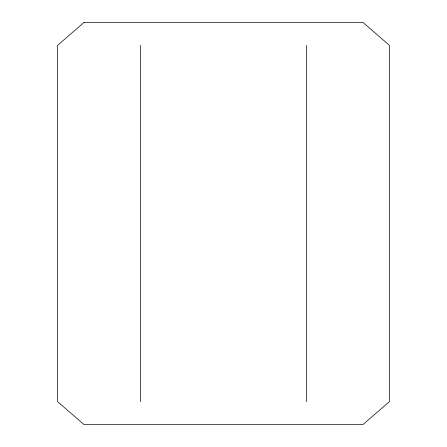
<?xml version="1.0" encoding="UTF-8"?>
<svg xmlns="http://www.w3.org/2000/svg" width="447" height="447" viewBox="0 0 447 447"><rect width="100%" height="100%" fill="white"/><g stroke="black" fill="none" stroke-linecap="round" stroke-linejoin="round"><path stroke-width="0.67" d="M306.452 45.337L306.452 401.663M140.548 45.337L140.548 401.663M84.137 22.35L57.596 45.337L57.596 401.663L84.137 424.65L362.863 424.65L389.404 401.663L389.404 45.337L362.863 22.35L84.137 22.35"/></g></svg>
